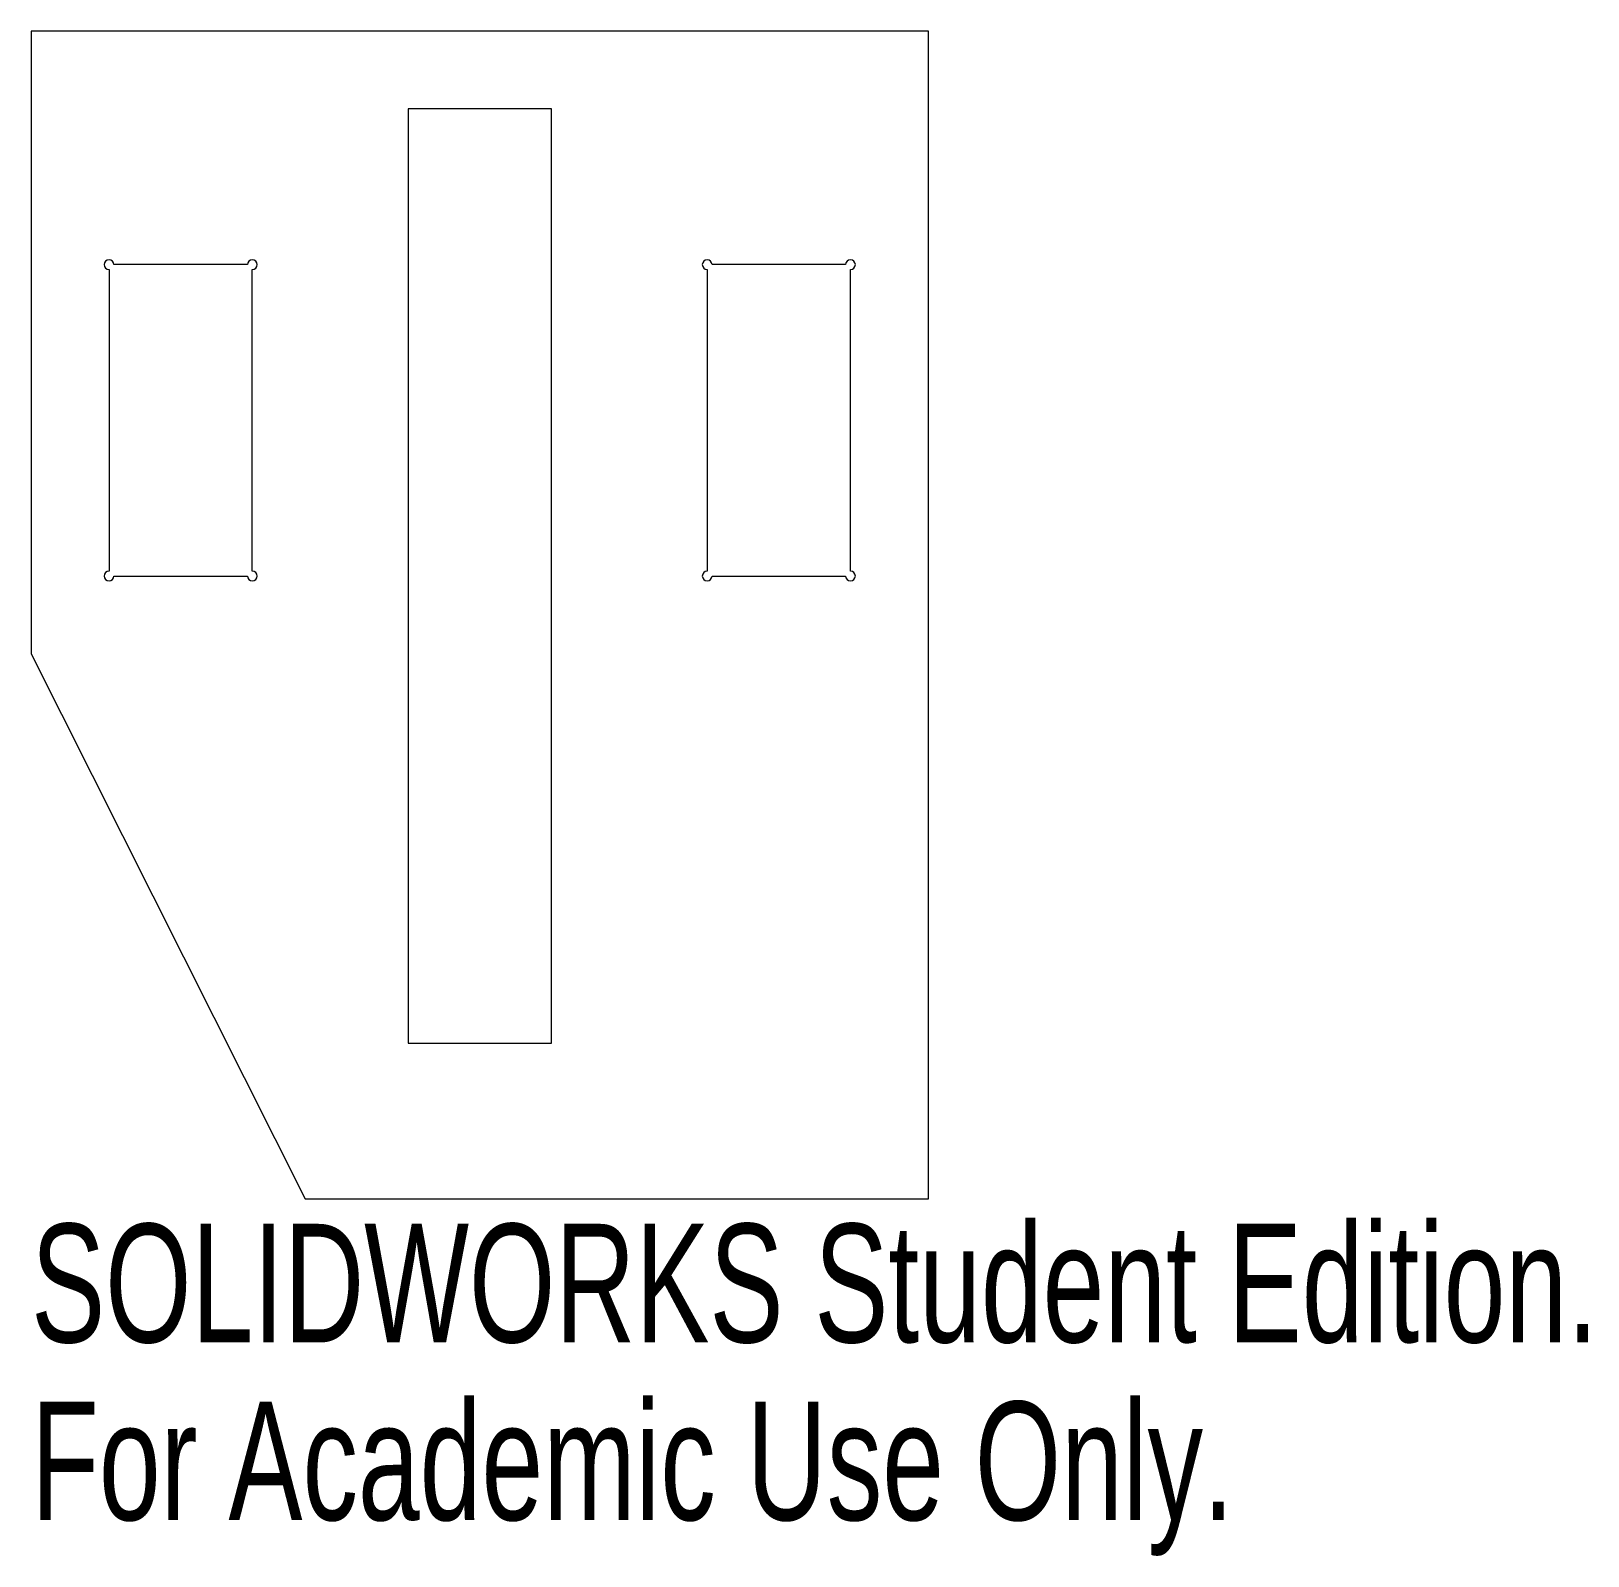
# Model space of a CAD drawing. Header units: inches. Extents: x -0.35 to 2.14, y -1.57 to 0.88.
import ezdxf

# ---------------------------------------------------------------- set-up
doc = ezdxf.new("R2010")
doc.units = ezdxf.units.IN
doc.header["$MEASUREMENT"] = 0
doc.styles.add('SLDTEXTSTYLE0', font='TXT', dxfattribs={"width": 0.7})

msp = doc.modelspace()

# ---------------------------------------------------------------- linework, layer by layer
at = {"color": 7, "linetype": 'Continuous', "lineweight": 15}
for p, q in [((-0.355, 0.875), (-0.355, -0.125)), ((1.085, 0.875), (-0.355, 0.875)), ((1.085, -1), (1.085, 0.875)), ((0.25, 0.75), (0.25, -0.75)), ((0.48, 0.75), (0.25, 0.75)), ((0.48, -0.75), (0.48, 0.75)), ((-0.0078, 0.5), (-0.2222, 0.5)), ((0.9522, 0.5), (0.7378, 0.5)), ((-0.23, 0.4922), (-0.23, 0.0078)), ((0, 0.0078), (0, 0.4922)), ((0.73, 0.4922), (0.73, 0.0078)), ((0.96, 0.0078), (0.96, 0.4922)), ((-0.2222, 0), (-0.0078, 0)), ((0.7378, 0), (0.9522, 0)), ((-0.355, -0.125), (0.085, -1)), ((0.25, -0.75), (0.48, -0.75)), ((0.085, -1), (1.085, -1))]:
    msp.add_line(p, q, dxfattribs=at)
for centre, start, end in [((-0.23, 0.5), 0, 270), ((0, 0.5), 270, 180), ((0.73, 0.5), 0, 270), ((0.96, 0.5), 270, 180), ((-0.23, 0), 90, 0), ((0, 0), 180, 90), ((0.73, 0), 90, 0), ((0.96, 0), 180, 90)]:
    msp.add_arc(centre, 0.00781, start, end, dxfattribs=at)

# ---------------------------------------------------------------- texts
at = {"color": 7, "linetype": 'Continuous', "char_height": 0.1903, "attachment_point": 1, "style": 'SLDTEXTSTYLE0'}
for s, insert in [('SOLIDWORKS Student Edition.', (-0.355, -1.0401)), ('For Academic Use Only.', (-0.355, -1.3256))]:
    msp.add_mtext(s, dxfattribs=dict(at, insert=insert))

doc.saveas('drawing.dxf')
